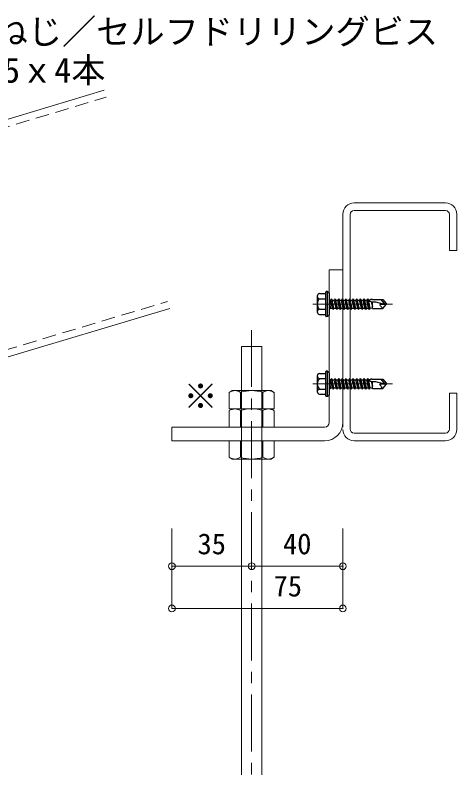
# Model space of a CAD drawing. Units: millimetres on the paper, with parts at other scales. Extents: x -196 to 194, y -145 to 133.
# Drawn here: x 69.1 to 107.9, y -97.6 to -30.9 of the extents above; entities that cross this region are included whole.
import ezdxf
from ezdxf.enums import TextEntityAlignment as Align

# ---------------------------------------------------------------- set-up
doc = ezdxf.new("R2010")
doc.units = ezdxf.units.MM
doc.header["$PDMODE"] = 32
doc.header["$PDSIZE"] = 0.6
doc.linetypes.add('CHAIN1', pattern=[8, 5, -1, 1, -1])
doc.linetypes.add('DASHED1', pattern=[1.8, 1.2, -0.6])
for name, color, linetype, lineweight in [('3-0_中心線', 4, 'CHAIN1', 9), ('3-1_吊り材', 7, 'Continuous', 18), ('3-5_寸法', 4, 'Continuous', 9), ('3-6_文字', 7, 'Continuous', 18), ('3-9_躯体他', 4, 'Continuous', 9), ('3-B_補強金具・金具・その他', 3, 'Continuous', 18), ('3-C_ビス・アンカーボルト・強調図形', 2, 'Continuous', 25)]:
    doc.layers.add(name, color=color, linetype=linetype, lineweight=lineweight)
doc.styles.add('ＭＳ ゴシック', font='')
doc.styles.get('ＭＳ ゴシック').set_extended_font_data('MS Gothic')

msp = doc.modelspace()

# ---------------------------------------------------------------- linework, layer by layer
at = {"layer": '3-0_中心線'}
for p, q in [((95.215, -56.265), (101.297, -56.265)), ((95.215, -56.265), (102.395, -56.265)), ((89.853, -58.543), (89.853, -97.581)), ((95.215, -63.265), (102.207, -63.265))]:
    msp.add_line(p, q, dxfattribs=at)
at = {"layer": '3-1_吊り材'}
for p, q in [((88.953, -59.977), (90.753, -59.977)), ((88.953, -59.977), (88.953, -97.581)), ((90.753, -59.977), (90.753, -97.581)), ((88.155, -63.865), (87.893, -64.016)), ((88.155, -63.865), (91.55, -63.865)), ((91.55, -63.865), (91.813, -64.016)), ((87.893, -65.465), (87.893, -64.016)), ((88.873, -65.465), (88.873, -64.016)), ((90.833, -65.465), (90.833, -64.016)), ((91.813, -65.465), (91.813, -64.016)), ((88.155, -65.465), (87.893, -65.616)), ((87.893, -65.465), (91.813, -65.465)), ((87.893, -67.065), (87.893, -65.616)), ((88.155, -65.465), (91.55, -65.465)), ((88.873, -67.065), (88.873, -65.616)), ((90.833, -67.065), (90.833, -65.616)), ((91.55, -65.465), (91.813, -65.616)), ((91.813, -67.065), (91.813, -65.616)), ((87.893, -68.265), (87.893, -69.713)), ((88.873, -68.265), (88.873, -69.713)), ((90.833, -68.265), (90.833, -69.713)), ((91.813, -68.265), (91.813, -69.713)), ((88.155, -69.865), (87.893, -69.713)), ((91.55, -69.865), (88.155, -69.865)), ((91.55, -69.865), (91.813, -69.713))]:
    msp.add_line(p, q, dxfattribs=at)
for centre, radius, start, end in [((88.533, -65.219), 1.363, 96.34293, 118.04131), ((88.349, -64.84), 0.976, 57.57117, 88.04457), ((89.853, -67.108), 3.243, 72.41203, 107.58795), ((91.356, -64.84), 0.976, 91.9554, 122.4288), ((91.172, -65.219), 1.363, 61.95866, 83.65704), ((88.533, -66.819), 1.363, 96.34293, 118.04131), ((88.349, -66.44), 0.976, 57.57117, 88.04457), ((89.853, -68.708), 3.243, 72.41203, 107.58795), ((91.356, -66.44), 0.976, 91.9554, 122.4288), ((91.172, -66.819), 1.363, 61.95866, 83.65704), ((88.533, -68.511), 1.363, 241.95866, 263.65704), ((88.349, -68.89), 0.976, 271.9554, 302.4288), ((89.853, -66.622), 3.243, 252.41203, 287.58795), ((91.356, -68.89), 0.976, 237.57117, 268.04457), ((91.172, -68.511), 1.363, 276.34293, 298.04131)]:
    msp.add_arc(centre, radius, start, end, dxfattribs=at)
at = {"layer": '3-5_寸法'}
for p, q in [((82.853, -79.276), (82.853, -75.962)), ((89.853, -79.276), (89.853, -75.962)), ((97.853, -79.276), (97.853, -75.962)), ((82.853, -79.276), (89.853, -79.276)), ((82.853, -82.978), (82.853, -79.276)), ((89.853, -79.276), (97.853, -79.276)), ((97.853, -82.978), (97.853, -79.276)), ((82.853, -82.978), (97.853, -82.978))]:
    msp.add_line(p, q, dxfattribs=at)
at = {"layer": '3-5_寸法', "color": 7}
for p in [(82.853, -79.276), (89.853, -79.276), (97.853, -79.276), (82.853, -82.978), (97.853, -82.978)]:
    msp.add_point(p, dxfattribs=at)
at = {"layer": '3-9_躯体他'}
for p, q in [((1.768, -60.038), (76.917, -37.494)), ((98.853, -47.384), (106.853, -47.384)), ((97.853, -48.384), (97.853, -67.065)), ((98.493, -48.412), (98.493, -67.237)), ((106.853, -48.052), (98.853, -48.052)), ((107.213, -48.412), (107.213, -51.56)), ((107.853, -48.384), (107.853, -51.56)), ((107.213, -51.56), (107.853, -51.56)), ((37.349, -70.245), (82.664, -56.651)), ((107.213, -67.237), (107.213, -64.089)), ((107.213, -64.089), (107.853, -64.089)), ((107.853, -67.265), (107.853, -64.089)), ((106.853, -67.597), (98.853, -67.597)), ((98.853, -68.265), (106.853, -68.265))]:
    msp.add_line(p, q, dxfattribs=at)
at = {"layer": '3-9_躯体他', "linetype": 'DASHED1'}
for p, q in [((1.952, -60.652), (77.1, -38.107)), ((43.949, -67.597), (82.48, -56.038))]:
    msp.add_line(p, q, dxfattribs=at)
at = {"layer": '3-9_躯体他'}
for centre, radius, start, end in [((98.853, -48.384), 1, 90, 180), ((106.853, -48.384), 1, 0, 90), ((98.853, -48.412), 0.36, 90, 180), ((106.853, -48.412), 0.36, 0, 90), ((98.853, -67.265), 1, 180, 270), ((98.853, -67.237), 0.36, 180, 270), ((106.853, -67.237), 0.36, 270, 0), ((106.853, -67.265), 1, 270, 0)]:
    msp.add_arc(centre, radius, start, end, dxfattribs=at)
at = {"layer": '3-B_補強金具・金具・その他'}
for p, q in [((96.653, -66.665), (96.653, -53.265)), ((96.653, -53.265), (97.853, -53.265)), ((82.853, -67.065), (82.853, -68.265)), ((96.253, -67.065), (82.853, -67.065)), ((96.253, -68.265), (82.853, -68.265))]:
    msp.add_line(p, q, dxfattribs=at)
for radius in [1.6, 0.4]:
    msp.add_arc((96.253, -66.665), radius, 270, 0, dxfattribs=at)
at = {"layer": '3-C_ビス・アンカーボルト・強調図形'}
for p, q in [((96.353, -57.315), (96.353, -55.215)), ((96.513, -55.165), (96.403, -55.165)), ((96.513, -57.365), (96.513, -55.165)), ((96.635, -55.267), (96.513, -55.165)), ((96.653, -55.306), (96.653, -57.224)), ((95.613, -55.576), (95.613, -56.953)), ((95.798, -55.347), (96.353, -55.347)), ((95.798, -55.806), (96.353, -55.806)), ((96.653, -55.881), (96.703, -55.881)), ((96.703, -55.881), (96.703, -56.649)), ((96.729, -56.668), (96.703, -55.881)), ((96.714, -56.668), (96.703, -55.881)), ((96.848, -55.794), (96.779, -55.915)), ((96.937, -56.615), (96.779, -55.915)), ((96.848, -55.794), (96.918, -55.915)), ((96.848, -55.794), (97.007, -56.736)), ((96.918, -55.915), (97.096, -55.915)), ((97.077, -56.615), (96.918, -55.915)), ((97.166, -55.794), (97.096, -55.915)), ((97.255, -56.615), (97.096, -55.915)), ((97.166, -55.794), (97.236, -55.915)), ((97.166, -55.794), (97.325, -56.736)), ((97.236, -55.915), (97.414, -55.915)), ((97.395, -56.615), (97.236, -55.915)), ((97.483, -55.794), (97.414, -55.915)), ((97.572, -56.615), (97.414, -55.915)), ((97.483, -55.794), (97.553, -55.915)), ((97.483, -55.794), (97.642, -56.736)), ((97.553, -55.915), (97.731, -55.915)), ((97.712, -56.615), (97.553, -55.915)), ((97.801, -55.794), (97.731, -55.915)), ((97.89, -56.615), (97.731, -55.915)), ((97.801, -55.794), (97.871, -55.915)), ((97.801, -55.794), (97.96, -56.736)), ((97.871, -55.915), (98.049, -55.915)), ((98.03, -56.615), (97.871, -55.915)), ((98.118, -55.794), (98.049, -55.915)), ((98.207, -56.615), (98.049, -55.915)), ((98.118, -55.794), (98.188, -55.915)), ((98.118, -55.794), (98.277, -56.736)), ((98.188, -55.915), (98.366, -55.915)), ((98.347, -56.615), (98.188, -55.915)), ((98.436, -55.794), (98.366, -55.915)), ((98.525, -56.615), (98.366, -55.915)), ((98.436, -55.794), (98.506, -55.915)), ((98.436, -55.794), (98.595, -56.736)), ((98.753, -55.794), (98.684, -55.915)), ((98.842, -56.615), (98.684, -55.915)), ((98.753, -55.794), (98.823, -55.915)), ((98.753, -55.794), (98.912, -56.736)), ((99.071, -55.794), (99.001, -55.915)), ((99.16, -56.615), (99.001, -55.915)), ((99.071, -55.794), (99.141, -55.915)), ((99.071, -55.794), (99.23, -56.736)), ((99.388, -55.794), (99.319, -55.915)), ((99.477, -56.615), (99.319, -55.915)), ((99.388, -55.794), (99.458, -55.915)), ((99.388, -55.794), (99.547, -56.736)), ((99.706, -55.794), (99.636, -55.915)), ((99.795, -56.615), (99.636, -55.915)), ((99.706, -55.794), (99.776, -55.915)), ((99.706, -55.794), (99.865, -56.736)), ((99.935, -56.615), (99.776, -55.915)), ((99.776, -55.915), (99.954, -55.915)), ((100.023, -55.794), (99.954, -55.915)), ((100.112, -56.615), (99.954, -55.915)), ((100.023, -55.794), (100.093, -55.915)), ((100.023, -55.794), (100.182, -56.736)), ((100.244, -56.628), (100.093, -55.915)), ((100.093, -55.915), (100.169, -55.915)), ((100.283, -55.895), (100.169, -55.915)), ((100.283, -55.895), (100.317, -55.836)), ((100.283, -55.895), (100.286, -55.905)), ((100.317, -55.836), (100.365, -55.836)), ((100.317, -55.836), (100.329, -55.893)), ((100.388, -55.876), (100.365, -55.836)), ((100.375, -55.882), (100.365, -55.836)), ((100.453, -55.865), (100.388, -55.876)), ((100.389, -55.879), (100.388, -55.876)), ((100.453, -55.865), (101.359, -55.865)), ((101.57, -56.293), (101.211, -55.865)), ((101.359, -55.865), (101.653, -56.215)), ((96.653, -56.649), (96.703, -56.649)), ((96.729, -56.668), (96.76, -56.615)), ((96.76, -56.615), (96.937, -56.615)), ((97.007, -56.736), (96.937, -56.615)), ((97.007, -56.736), (97.077, -56.615)), ((97.077, -56.615), (97.255, -56.615)), ((97.325, -56.736), (97.255, -56.615)), ((97.325, -56.736), (97.395, -56.615)), ((97.395, -56.615), (97.572, -56.615)), ((97.642, -56.736), (97.572, -56.615)), ((97.642, -56.736), (97.712, -56.615)), ((97.712, -56.615), (97.89, -56.615)), ((97.96, -56.736), (97.89, -56.615)), ((97.96, -56.736), (98.03, -56.615)), ((98.03, -56.615), (98.207, -56.615)), ((98.277, -56.736), (98.207, -56.615)), ((98.277, -56.736), (98.347, -56.615)), ((98.347, -56.615), (98.525, -56.615)), ((98.595, -56.736), (98.525, -56.615)), ((98.912, -56.736), (98.842, -56.615)), ((99.23, -56.736), (99.16, -56.615)), ((99.547, -56.736), (99.477, -56.615)), ((99.865, -56.736), (99.795, -56.615)), ((99.865, -56.736), (99.935, -56.615)), ((99.935, -56.615), (100.112, -56.615)), ((100.182, -56.736), (100.112, -56.615)), ((100.182, -56.736), (100.244, -56.628)), ((100.453, -56.665), (100.244, -56.628)), ((100.327, -56.047), (100.453, -56.481)), ((100.363, -56.053), (100.453, -56.481)), ((100.453, -56.265), (100.411, -56.061)), ((100.453, -56.265), (100.419, -56.063)), ((100.453, -56.068), (100.731, -56.068)), ((100.453, -56.665), (100.453, -56.068)), ((100.453, -56.665), (101.359, -56.665)), ((100.731, -56.068), (101.465, -56.265)), ((101.359, -56.665), (101.653, -56.315)), ((101.653, -56.215), (101.653, -56.315)), ((95.798, -56.724), (96.353, -56.724)), ((95.798, -57.183), (96.353, -57.183)), ((96.635, -57.262), (96.513, -57.365)), ((96.513, -57.365), (96.403, -57.365)), ((95.613, -62.576), (95.613, -63.953)), ((95.798, -62.347), (96.353, -62.347)), ((96.353, -64.315), (96.353, -62.215)), ((96.513, -62.165), (96.403, -62.165)), ((96.513, -64.365), (96.513, -62.165)), ((96.635, -62.267), (96.513, -62.165)), ((96.653, -62.306), (96.653, -64.224)), ((95.798, -62.806), (96.353, -62.806)), ((96.653, -62.881), (96.703, -62.881)), ((96.703, -62.881), (96.703, -63.649)), ((96.729, -63.668), (96.703, -62.881)), ((96.714, -63.668), (96.703, -62.881)), ((96.848, -62.794), (96.779, -62.915)), ((96.937, -63.615), (96.779, -62.915)), ((96.848, -62.794), (96.918, -62.915)), ((96.848, -62.794), (97.007, -63.736)), ((96.918, -62.915), (97.096, -62.915)), ((97.077, -63.615), (96.918, -62.915)), ((97.166, -62.794), (97.096, -62.915)), ((97.255, -63.615), (97.096, -62.915)), ((97.166, -62.794), (97.236, -62.915)), ((97.166, -62.794), (97.325, -63.736)), ((97.236, -62.915), (97.414, -62.915)), ((97.395, -63.615), (97.236, -62.915)), ((97.483, -62.794), (97.414, -62.915)), ((97.572, -63.615), (97.414, -62.915)), ((97.483, -62.794), (97.553, -62.915)), ((97.483, -62.794), (97.642, -63.736)), ((97.553, -62.915), (97.731, -62.915)), ((97.712, -63.615), (97.553, -62.915)), ((97.801, -62.794), (97.731, -62.915)), ((97.89, -63.615), (97.731, -62.915)), ((97.801, -62.794), (97.871, -62.915)), ((97.801, -62.794), (97.96, -63.736)), ((97.871, -62.915), (98.049, -62.915)), ((98.03, -63.615), (97.871, -62.915)), ((98.118, -62.794), (98.049, -62.915)), ((98.207, -63.615), (98.049, -62.915)), ((98.118, -62.794), (98.188, -62.915)), ((98.118, -62.794), (98.277, -63.736)), ((98.188, -62.915), (98.366, -62.915)), ((98.347, -63.615), (98.188, -62.915)), ((98.436, -62.794), (98.366, -62.915)), ((98.525, -63.615), (98.366, -62.915)), ((98.436, -62.794), (98.506, -62.915)), ((98.436, -62.794), (98.595, -63.736)), ((98.753, -62.794), (98.684, -62.915)), ((98.842, -63.615), (98.684, -62.915)), ((98.753, -62.794), (98.823, -62.915)), ((98.753, -62.794), (98.912, -63.736)), ((99.071, -62.794), (99.001, -62.915)), ((99.16, -63.615), (99.001, -62.915)), ((99.071, -62.794), (99.141, -62.915)), ((99.071, -62.794), (99.23, -63.736)), ((99.388, -62.794), (99.319, -62.915)), ((99.477, -63.615), (99.319, -62.915)), ((99.388, -62.794), (99.458, -62.915)), ((99.388, -62.794), (99.547, -63.736)), ((99.706, -62.794), (99.636, -62.915)), ((99.795, -63.615), (99.636, -62.915)), ((99.706, -62.794), (99.776, -62.915)), ((99.706, -62.794), (99.865, -63.736)), ((99.935, -63.615), (99.776, -62.915)), ((99.776, -62.915), (99.954, -62.915)), ((100.023, -62.794), (99.954, -62.915)), ((100.112, -63.615), (99.954, -62.915)), ((100.023, -62.794), (100.093, -62.915)), ((100.023, -62.794), (100.182, -63.736)), ((100.244, -63.628), (100.093, -62.915)), ((100.093, -62.915), (100.169, -62.915)), ((100.283, -62.895), (100.169, -62.915)), ((100.283, -62.895), (100.317, -62.836)), ((100.283, -62.895), (100.286, -62.905)), ((100.317, -62.836), (100.365, -62.836)), ((100.317, -62.836), (100.329, -62.893)), ((100.327, -63.047), (100.453, -63.481)), ((100.363, -63.053), (100.453, -63.481)), ((100.388, -62.876), (100.365, -62.836)), ((100.375, -62.882), (100.365, -62.836)), ((100.453, -62.865), (100.388, -62.876)), ((100.389, -62.879), (100.388, -62.876)), ((100.453, -63.265), (100.411, -63.061)), ((100.453, -63.265), (100.419, -63.063)), ((100.453, -62.865), (101.359, -62.865)), ((100.453, -63.068), (100.731, -63.068)), ((100.453, -63.665), (100.453, -63.068)), ((100.731, -63.068), (101.465, -63.265)), ((101.57, -63.293), (101.211, -62.865)), ((101.359, -62.865), (101.653, -63.215)), ((101.359, -63.665), (101.653, -63.315)), ((101.653, -63.215), (101.653, -63.315)), ((95.798, -63.724), (96.353, -63.724)), ((96.653, -63.649), (96.703, -63.649)), ((96.729, -63.668), (96.76, -63.615)), ((96.76, -63.615), (96.937, -63.615)), ((97.007, -63.736), (96.937, -63.615)), ((97.007, -63.736), (97.077, -63.615)), ((97.077, -63.615), (97.255, -63.615)), ((97.325, -63.736), (97.255, -63.615)), ((97.325, -63.736), (97.395, -63.615)), ((97.395, -63.615), (97.572, -63.615)), ((97.642, -63.736), (97.572, -63.615)), ((97.642, -63.736), (97.712, -63.615)), ((97.712, -63.615), (97.89, -63.615)), ((97.96, -63.736), (97.89, -63.615)), ((97.96, -63.736), (98.03, -63.615)), ((98.03, -63.615), (98.207, -63.615)), ((98.277, -63.736), (98.207, -63.615)), ((98.277, -63.736), (98.347, -63.615)), ((98.347, -63.615), (98.525, -63.615)), ((98.595, -63.736), (98.525, -63.615)), ((98.912, -63.736), (98.842, -63.615)), ((99.23, -63.736), (99.16, -63.615)), ((99.547, -63.736), (99.477, -63.615)), ((99.865, -63.736), (99.795, -63.615)), ((99.865, -63.736), (99.935, -63.615)), ((99.935, -63.615), (100.112, -63.615)), ((100.182, -63.736), (100.112, -63.615)), ((100.182, -63.736), (100.244, -63.628)), ((100.453, -63.665), (100.244, -63.628)), ((100.453, -63.665), (101.359, -63.665)), ((95.798, -64.183), (96.353, -64.183)), ((96.513, -64.365), (96.403, -64.365)), ((96.635, -64.262), (96.513, -64.365))]:
    msp.add_line(p, q, dxfattribs=at)
for points in [[(96.76, -56.615), (96.703, -55.881), (96.779, -55.915)], [(98.665, -56.615), (98.506, -55.915), (98.684, -55.915)], [(98.982, -56.615), (98.823, -55.915), (99.001, -55.915)], [(99.3, -56.615), (99.141, -55.915), (99.319, -55.915)], [(99.617, -56.615), (99.458, -55.915), (99.636, -55.915)], [(100.453, -55.865), (100.325, -55.894), (100.229, -55.923), (100.169, -55.951), (100.149, -55.978), (100.171, -56.002), (100.231, -56.025), (100.326, -56.047), (100.453, -56.068)], [(96.703, -56.649), (96.714, -56.668), (96.729, -56.668)], [(98.595, -56.736), (98.665, -56.615), (98.842, -56.615)], [(98.912, -56.736), (98.982, -56.615), (99.16, -56.615)], [(99.23, -56.736), (99.3, -56.615), (99.477, -56.615)], [(99.547, -56.736), (99.617, -56.615), (99.795, -56.615)], [(101.359, -56.665), (101.31, -56.607), (101.257, -56.545), (101.205, -56.483), (101.159, -56.424), (101.126, -56.371), (101.11, -56.328), (101.117, -56.298), (101.155, -56.281), (101.224, -56.271), (101.308, -56.266), (101.393, -56.265), (101.465, -56.265)], [(101.653, -56.265), (101.632, -56.274), (101.611, -56.283), (101.59, -56.289), (101.57, -56.293), (101.544, -56.291), (101.518, -56.285), (101.492, -56.276), (101.465, -56.265)], [(96.76, -63.615), (96.703, -62.881), (96.779, -62.915)], [(98.665, -63.615), (98.506, -62.915), (98.684, -62.915)], [(98.982, -63.615), (98.823, -62.915), (99.001, -62.915)], [(99.3, -63.615), (99.141, -62.915), (99.319, -62.915)], [(99.617, -63.615), (99.458, -62.915), (99.636, -62.915)], [(100.453, -62.865), (100.325, -62.894), (100.229, -62.923), (100.169, -62.951), (100.149, -62.978), (100.171, -63.002), (100.231, -63.025), (100.326, -63.047), (100.453, -63.068)], [(101.359, -63.665), (101.31, -63.607), (101.257, -63.545), (101.205, -63.483), (101.159, -63.424), (101.126, -63.371), (101.11, -63.328), (101.117, -63.298), (101.155, -63.281), (101.224, -63.271), (101.308, -63.266), (101.393, -63.265), (101.465, -63.265)], [(101.653, -63.265), (101.632, -63.274), (101.611, -63.283), (101.59, -63.289), (101.57, -63.293), (101.544, -63.291), (101.518, -63.285), (101.492, -63.276), (101.465, -63.265)], [(96.703, -63.649), (96.714, -63.668), (96.729, -63.668)], [(98.595, -63.736), (98.665, -63.615), (98.842, -63.615)], [(98.912, -63.736), (98.982, -63.615), (99.16, -63.615)], [(99.23, -63.736), (99.3, -63.615), (99.477, -63.615)], [(99.547, -63.736), (99.617, -63.615), (99.795, -63.615)]]:
    msp.add_lwpolyline(points, dxfattribs=at)
for centre, radius, start, end in [((96.403, -55.215), 0.05, 90, 180), ((96.603, -55.306), 0.05, 0, 50), ((95.847, -55.576), 0.235, 102.25461, 257.74539), ((96.275, -56.265), 0.662, 136.09563, 223.90437), ((95.847, -56.953), 0.235, 102.25461, 257.74539), ((96.403, -57.315), 0.05, 180, 270), ((96.603, -57.224), 0.05, 310, 0), ((95.847, -62.576), 0.235, 102.25461, 257.74539), ((96.403, -62.215), 0.05, 90, 180), ((96.603, -62.306), 0.05, 0, 50), ((96.275, -63.265), 0.662, 136.09563, 223.90437), ((95.847, -63.953), 0.235, 102.25461, 257.74539), ((96.403, -64.315), 0.05, 180, 270), ((96.603, -64.224), 0.05, 310, 0)]:
    msp.add_arc(centre, radius, start, end, dxfattribs=at)

# ---------------------------------------------------------------- texts
at = {"layer": '3-5_寸法', "style": 'ＭＳ ゴシック'}
for s, p in [('35', (85.103, -78.776)), ('40', (92.603, -78.776)), ('75', (91.779, -82.478))]:
    msp.add_text(s, height=1.833, dxfattribs=at).set_placement(p, align=Align.BOTTOM_LEFT)
at = {"layer": '3-6_文字', "style": 'ＭＳ ゴシック'}
for s, p in [('ドリルねじ／セルフドリリングビス', (58.217, -34.111)), ('4.8ｘ25ｘ4本', (59.052, -37.499)), ('※', (83.869, -66.111))]:
    msp.add_text(s, height=2.199, dxfattribs=at).set_placement(p, align=Align.BOTTOM_LEFT)

doc.saveas('drawing.dxf')
